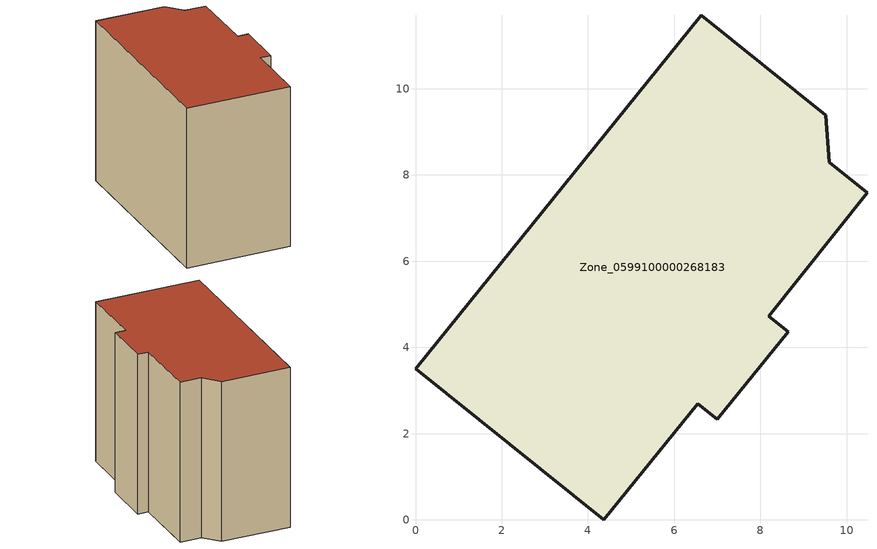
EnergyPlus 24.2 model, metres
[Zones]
Zone_0599100000268183
 floor ground (C_G): 9.59,8.3 10.47,7.59 8.19,4.72 8.64,4.36 7,2.33 6.55,2.69 4.37,0 0,3.51 6.63,11.71 9.51,9.39 z0
 wall outside (C_F): 6.63,11.71 0,3.51 4.37,0 6.55,2.69 7,2.33 8.64,4.36 8.19,4.72 10.47,7.59 9.59,8.3 9.51,9.39 6.63,11.71 z0:8.77
 roof outside (C_R): 9.51,9.39 6.63,11.71 0,3.51 4.37,0 6.55,2.69 7,2.33 8.64,4.36 8.19,4.72 10.47,7.59 9.59,8.3 z8.77
[BUILDING]
Pand.0599100000268183: North Axis=0; Terrain=City; Loads Convergence Tolerance Value=0.04; Temperature Convergence Tolerance Value=0.4; Solar Distribution=FullExterior; Maximum Number of Warmup Days=25; Minimum Number of Warmup Days=1
[Site:Location]
Rotterdam.The.Hague.AP_ZH_NLD Design_Conditions: Latitude=51.96; Longitude=4.45; Time Zone=1; Elevation=-4.5
[SITE:GROUNDTEMPERATURE:BUILDINGSURFACE]
18, 18, 18, 18, 18, 18, 18, 18, 18, 18, 18, 18
[MATERIAL] Thermal Absorptance=0.9; Solar Absorptance=0.7; Visible Absorptance=0.7
Name | Roughness | Thickness | Conductivity | Density | Specific Heat
G.TI.1946 | MediumSmooth | 0.15 | 1 | 540 | 1210
F.TI.1946 | Rough | 0.3 | 0.857143 | 1920 | 840
R.TI.1946 | MediumRough | 0.2 | 0.1 | 1500 | 1000
[CONSTRUCTION]
C_G: G.TI.1946
C_F: F.TI.1946
C_R: R.TI.1946
[ZONE]
Zone_0599100000268183: Type=1; Multiplier=1; Ceiling Height=Autocalculate; Volume=Autocalculate; Floor Area=autocalculate; Part of Total Floor Area=Yes
[ZONEINFILTRATION:DESIGNFLOWRATE]
Infil_Zone_0599100000268183: Zone or ZoneList or Space or SpaceList=Zone_0599100000268183; Schedule=AlwaysOn; Design Flow Rate Calculation Method=Flow/Area; Flow Rate per Floor Area=0.003; Constant Term Coefficient=1; Temperature Term Coefficient=0; Velocity Term Coefficient=0; Velocity Squared Term Coefficient=0
[HVACTEMPLATE:ZONE:IDEALLOADSAIRSYSTEM]
Zone_0599100000268183: Maximum Heating Supply Air Temperature=50; Minimum Cooling Supply Air Temperature=13; Maximum Heating Supply Air Humidity Ratio=0.0156; Minimum Cooling Supply Air Humidity Ratio=0.0077; Heating Limit=NoLimit; Cooling Limit=NoLimit; Dehumidification Control Type=ConstantSensibleHeatRatio; Cooling Sensible Heat Ratio=0.7; Dehumidification Setpoint=60; Humidification Control Type=None; Humidification Setpoint=30; Outdoor Air Method=None; Outdoor Air Flow Rate per Person=0.00944; Outdoor Air Flow Rate per Zone Floor Area=0; Outdoor Air Flow Rate per Zone=0; Demand Controlled Ventilation Type=None; Outdoor Air Economizer Type=NoEconomizer; Heat Recovery Type=None; Sensible Heat Recovery Effectiveness=0.7; Latent Heat Recovery Effectiveness=0.65
[ZONECONTROL:THERMOSTAT]
ThermostatControl_Zone_0599100000268183: Zone or ZoneList=Zone_0599100000268183; Control Type Schedule=DualSetpointControlType; Control 1=Thermostat_Zone_0599100000268183; Temperature Difference Between Cutout And Setpoint=0
[THERMOSTATSETPOINT:DUALSETPOINT]
Thermostat_Zone_0599100000268183: Heating Setpoint Temperature Schedule=HeatingSetpoint_Zone_0599100000268183; Cooling Setpoint Temperature Schedule=CoolingSetpoint_Zone_0599100000268183
[SCHEDULE:COMPACT]
HeatingSetpoint_Zone_0599100000268183: Through: 12/31, For: AllDays, Until: 24:00, 21
CoolingSetpoint_Zone_0599100000268183: Through: 12/31, For: AllDays, Until: 24:00, 24
DualSetpointControlType: Through: 12/31, For: AllDays, Until: 24:00, 4
AlwaysOn: Through: 12/31, For: AllDays, Until: 24:00, 1
